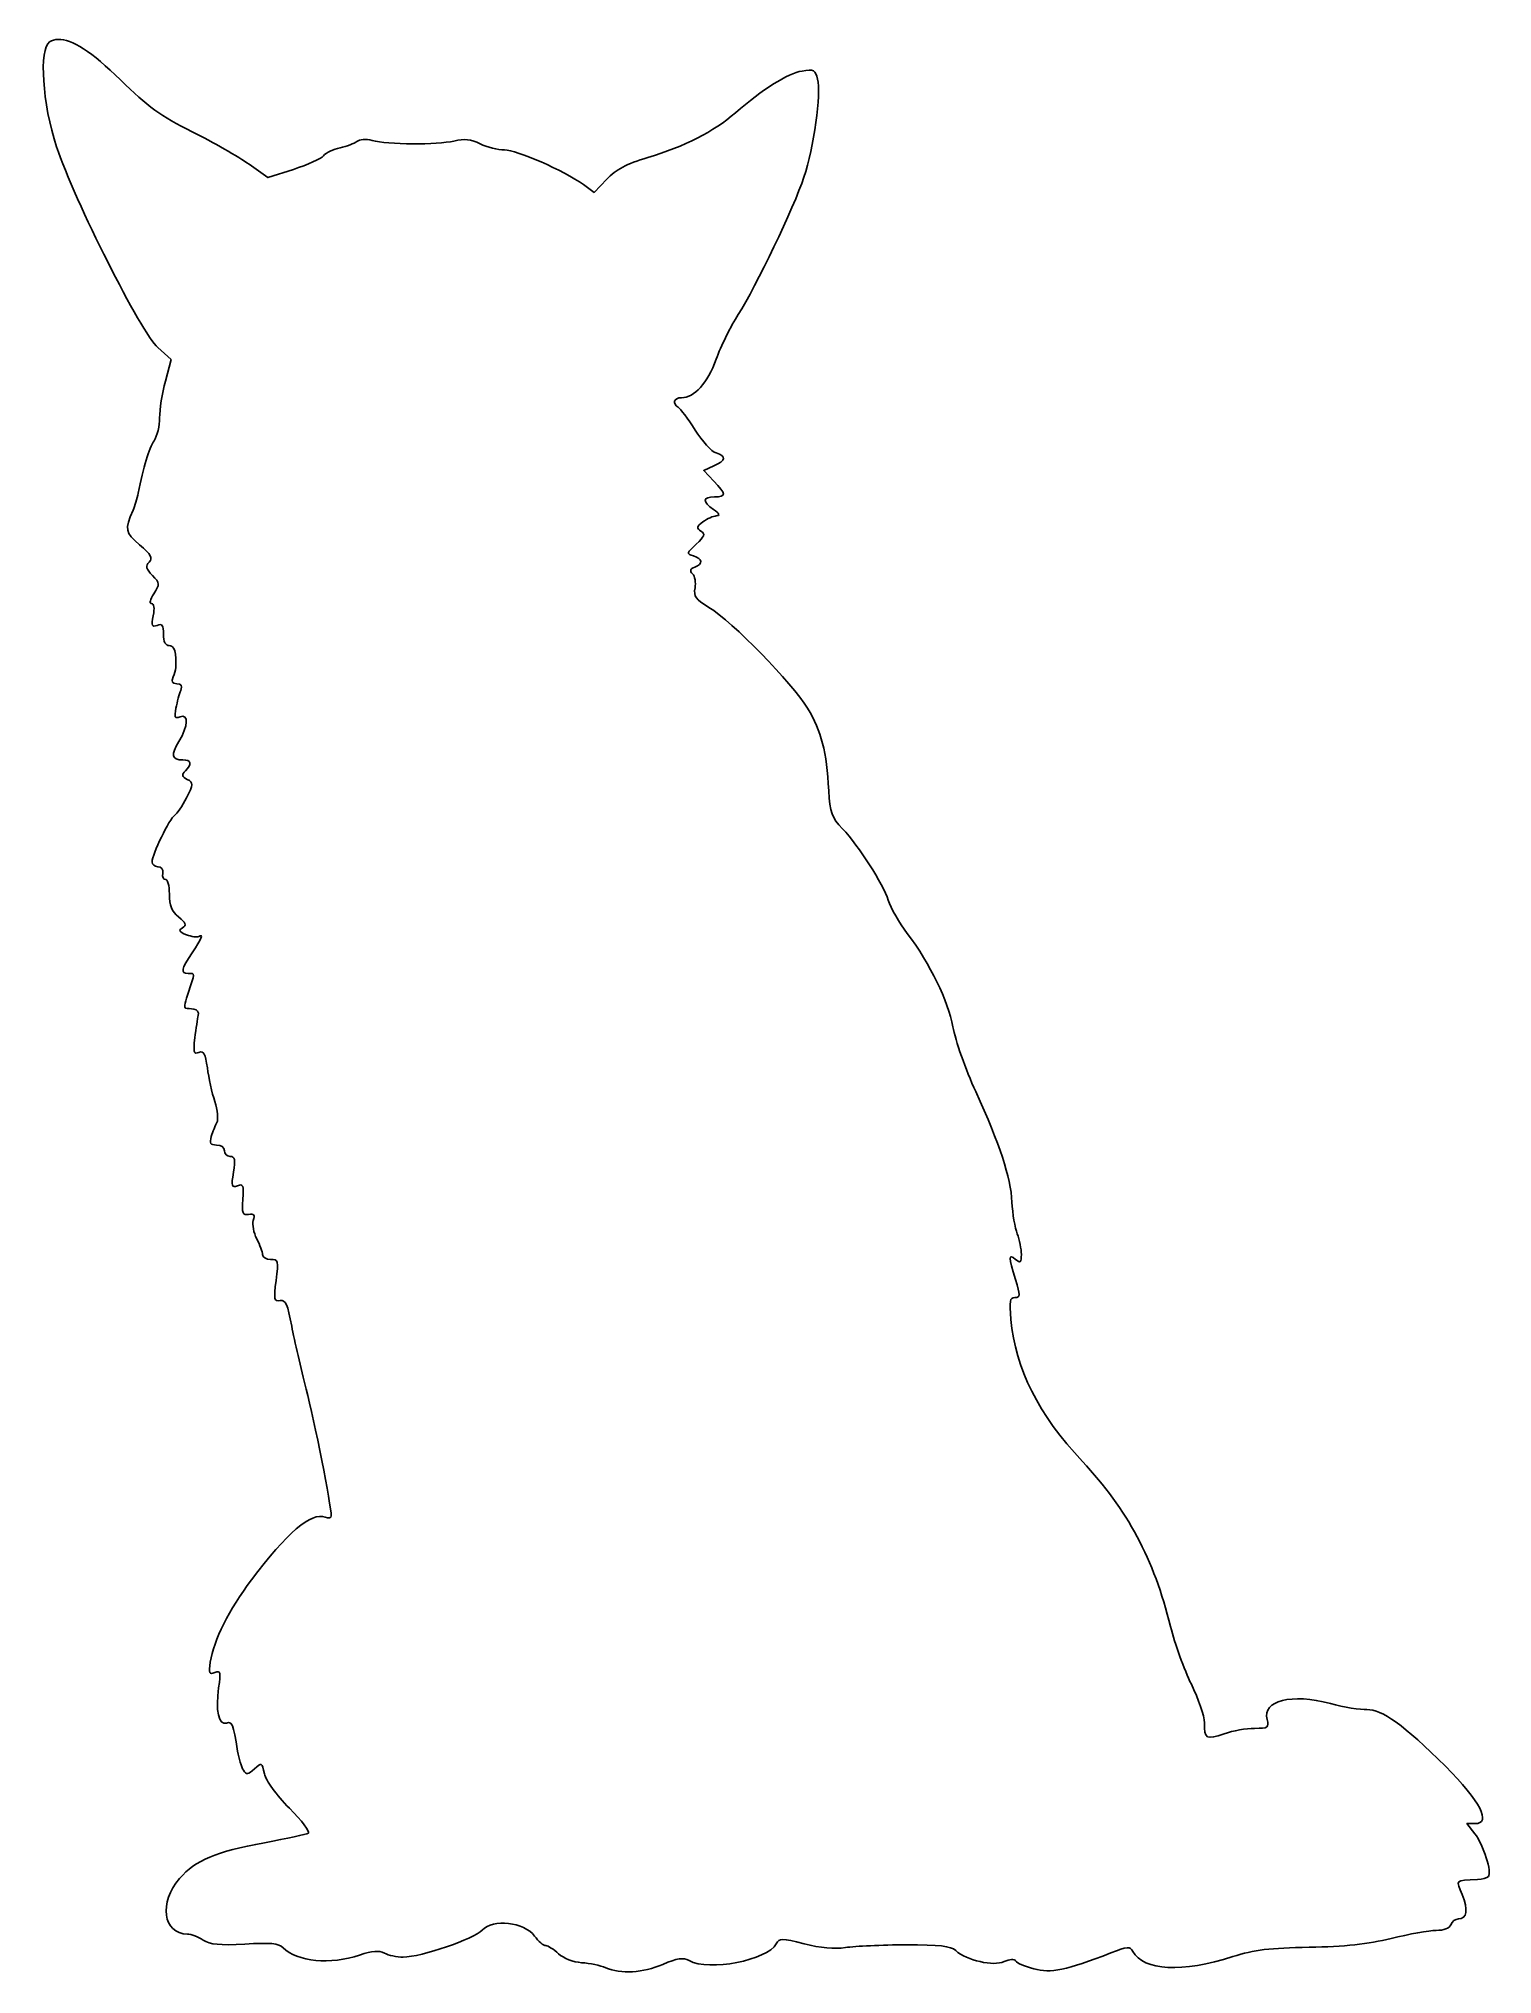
# Model space of a CAD drawing. Extents: x 34.4 to 86.6, y 45.1 to 114.7.
import ezdxf

# ---------------------------------------------------------------- set-up
doc = ezdxf.new("R2010")
doc.units = 0
doc.layers.get('0').update_dxf_attribs({"linetype": 'CONTINUOUS'})

msp = doc.modelspace()

# ---------------------------------------------------------------- linework, layer by layer
at = {"color": 7}
for points in [[(35.084853, 114.685851), (35.084853, 114.685851)], [(43.544905, 110.010993), (42.626029, 109.714992), (41.948585, 110.197855)], [(54.808989, 109.658768), (54.361952, 109.184722), (53.967834, 109.465291)], [(38.665548, 103.603668), (39.145656, 103.181988), (38.940605, 102.3943)], [(58.659228, 98.806993), (58.297078, 99.185126), (58.659228, 99.350491)], [(86.014938, 50.176577), (85.731062, 50.53707), (86.014938, 50.53707)]]:
    msp.add_lwpolyline(points, dxfattribs=at)
for points in [[(34.781685, 114.591042), (34.387948, 114.337019), (34.519331, 112.367162), (35.033037, 110.819627)], [(35.084853, 114.685851), (34.971849, 114.680517), (34.870943, 114.648626), (34.781685, 114.591042)], [(37.327747, 113.227335), (36.295894, 114.236856), (35.574546, 114.70898), (35.084853, 114.685851)], [(61.828714, 113.54759), (61.319314, 113.464924), (60.405812, 112.89146), (59.433133, 112.043326)], [(62.390404, 113.255448), (62.307213, 113.586912), (62.250645, 113.61606), (61.828714, 113.54759)], [(39.90027, 111.365882), (38.777331, 111.927313), (38.312321, 112.264071), (37.327747, 113.227335)], [(61.899269, 109.734285), (62.245773, 110.779811), (62.519368, 112.741614), (62.390404, 113.255448)], [(59.433133, 112.043326), (58.659807, 111.369018), (57.604302, 110.831071), (56.281836, 110.437634)], [(41.948585, 110.197855), (41.576106, 110.463443), (40.654165, 110.988963), (39.90027, 111.365882)], [(35.033037, 110.819627), (35.670817, 108.89832), (38.075289, 104.121921), (38.665548, 103.603668)], [(45.221703, 110.787104), (44.981896, 110.735858), (44.713559, 110.606837), (44.625285, 110.500473)], [(45.826937, 111.016963), (45.733676, 110.94186), (45.461507, 110.83835), (45.221703, 110.787104)], [(46.375396, 111.049483), (46.160476, 111.108417), (45.923158, 111.094455), (45.826937, 111.016963)], [(49.315576, 111.031294), (48.72178, 110.889497), (46.918657, 110.900532), (46.375396, 111.049483)], [(50.261464, 110.931523), (49.929756, 111.097001), (49.695501, 111.12202), (49.315576, 111.031294)], [(51.131281, 110.71159), (50.895721, 110.71159), (50.504059, 110.810497), (50.261464, 110.931523)], [(53.967834, 109.465291), (53.261556, 109.968205), (51.569947, 110.71159), (51.131281, 110.71159)], [(44.625285, 110.500473), (44.537012, 110.394112), (44.050577, 110.173855), (43.544905, 110.010993)], [(56.281836, 110.437634), (55.517102, 110.210123), (55.141808, 110.011659), (54.808989, 109.658768)], [(59.535658, 104.792639), (60.174841, 105.791844), (61.535496, 108.636635), (61.899269, 109.734285)], [(58.741908, 103.18695), (58.912229, 103.654075), (59.269616, 104.376748), (59.535658, 104.792639)], [(57.495612, 101.801744), (57.957689, 101.801744), (58.427146, 102.323688), (58.741908, 103.18695)], [(38.940605, 102.3943), (38.827809, 101.961261), (38.73555, 101.371332), (38.73555, 101.08296)], [(57.378755, 101.458339), (57.151815, 101.598597), (57.220922, 101.801744), (57.495612, 101.801744)], [(38.73555, 101.08296), (38.73555, 100.794589), (38.646532, 100.42201), (38.537665, 100.255036)], [(57.986193, 100.639784), (57.72846, 101.042687), (57.45502, 101.411205), (57.378755, 101.458339)], [(38.537665, 100.255036), (38.358202, 99.979782), (38.147506, 99.292461), (37.961646, 98.374841)], [(58.738603, 99.817369), (58.582568, 99.86689), (58.243927, 100.236881), (57.986193, 100.639784)], [(58.659228, 99.350491), (59.095098, 99.549088), (59.120495, 99.69616), (58.738603, 99.817369)], [(37.961646, 98.374841), (37.92347, 98.18637), (37.840965, 97.90881), (37.778092, 97.75803)], [(58.644897, 97.782284), (58.240755, 98.064199), (58.253737, 98.238138), (58.679072, 98.238138)], [(58.679072, 98.238138), (59.113087, 98.238138), (59.109613, 98.336896), (58.659228, 98.806993)], [(37.778092, 97.75803), (37.478394, 97.03934), (37.490798, 96.974313), (38.013459, 96.518346)], [(58.268966, 97.337451), (58.419376, 97.451116), (58.63489, 97.549389), (58.747973, 97.555733)], [(58.747973, 97.555733), (58.892592, 97.563861), (58.861827, 97.630962), (58.644897, 97.782284)], [(58.025329, 96.541497), (58.329604, 96.823488), (58.359506, 96.905668), (58.195103, 97.007274)], [(58.195103, 97.007274), (58.027178, 97.111055), (58.038918, 97.163608), (58.268966, 97.337451)], [(38.013459, 96.518346), (38.42779, 96.156887), (38.496305, 96.033178), (38.359622, 95.892716)], [(57.927765, 96.112652), (57.669738, 96.194547), (57.674812, 96.216648), (58.025329, 96.541497)], [(57.971312, 95.712469), (58.278914, 95.830506), (58.259607, 96.007329), (57.927765, 96.112652)], [(38.359622, 95.892716), (38.223345, 95.752674), (38.246428, 95.656792), (38.474275, 95.414262)], [(38.474275, 95.414262), (38.746523, 95.124468), (38.748267, 95.095489), (38.525537, 94.755561)], [(57.895242, 95.47214), (57.783199, 95.584182), (57.803486, 95.648069), (57.971312, 95.712469)], [(57.982335, 94.962816), (58.018214, 95.159141), (57.979163, 95.388227), (57.895242, 95.47214)], [(38.525537, 94.755561), (38.390861, 94.550018), (38.355964, 94.400026), (38.442305, 94.400026)], [(58.484493, 94.262773), (58.005066, 94.552335), (57.927209, 94.661188), (57.982335, 94.962816)], [(38.504591, 93.965669), (38.431247, 93.598941), (38.453145, 93.544723), (38.645152, 93.618403)], [(38.442305, 94.400026), (38.53697, 94.400026), (38.559616, 94.240787), (38.504591, 93.965669)], [(62.026602, 90.635226), (61.483093, 91.540093), (59.313304, 93.762189), (58.484493, 94.262773)], [(38.645152, 93.618403), (38.825432, 93.687581), (38.872253, 93.621375), (38.872253, 93.298699)], [(38.872253, 93.298699), (38.872253, 93.028378), (38.941268, 92.891901), (39.077855, 92.891901)], [(39.077855, 92.891901), (39.193301, 92.891901), (39.293388, 92.756936), (39.305507, 92.58377)], [(39.305507, 92.58377), (39.33694, 92.134797), (39.325031, 92.027863), (39.215658, 91.761358)], [(39.215658, 91.761358), (39.144493, 91.587921), (39.182494, 91.521029), (39.352361, 91.521029)], [(39.494576, 91.28125), (39.443536, 91.14932), (39.365309, 90.861811), (39.320941, 90.641842)], [(39.352361, 91.521029), (39.520083, 91.521029), (39.560827, 91.452497), (39.494576, 91.28125)], [(39.320941, 90.641842), (39.253747, 90.308709), (39.278207, 90.256089), (39.467564, 90.32875)], [(62.790036, 87.674097), (62.710187, 89.09836), (62.529943, 89.797238), (62.026602, 90.635226)], [(39.467564, 90.32875), (39.786137, 90.450997), (39.765901, 89.999885), (39.427878, 89.444048)], [(39.427878, 89.444048), (39.131418, 88.956557), (39.168426, 88.779835), (39.566232, 88.779835)], [(39.660491, 88.387922), (39.523258, 88.249339), (39.53714, 88.187406), (39.72884, 88.079241)], [(39.566232, 88.779835), (39.872358, 88.779835), (39.906617, 88.636464), (39.660491, 88.387922)], [(39.72884, 88.079241), (39.954702, 87.951798), (39.95267, 87.914762), (39.696319, 87.412271)], [(39.696319, 87.412271), (39.546911, 87.119409), (39.355545, 86.837035), (39.271332, 86.784987)], [(63.283925, 86.303776), (62.89417, 86.717432), (62.834416, 86.882396), (62.790036, 87.674097)], [(39.271332, 86.784987), (39.096084, 86.676679), (38.464716, 85.371138), (38.462701, 85.113151)], [(64.930404, 83.732909), (64.727046, 84.349872), (63.883263, 85.667672), (63.283925, 86.303776)], [(38.462701, 85.113151), (38.461854, 85.018914), (38.556325, 84.941723), (38.672714, 84.941723)], [(38.672714, 84.941723), (38.798215, 84.941723), (38.868025, 84.844207), (38.844141, 84.701944)], [(38.844141, 84.701944), (38.821987, 84.570014), (38.866798, 84.473288), (38.943909, 84.48642)], [(38.943909, 84.48642), (39.021012, 84.499543), (39.08447, 84.261147), (39.08447, 83.957253)], [(39.08447, 83.957253), (39.08447, 83.537885), (39.164689, 83.340135), (39.416855, 83.135941)], [(65.610051, 82.543385), (65.327674, 82.920332), (65.021807, 83.4556), (64.930404, 83.732909)], [(39.416855, 83.135941), (39.68693, 82.917247), (39.712056, 82.844191), (39.553555, 82.746232)], [(39.553555, 82.746232), (39.399873, 82.651253), (39.431039, 82.598528), (39.698524, 82.497634)], [(39.698524, 82.497634), (39.885183, 82.427228), (40.083506, 82.397092), (40.140049, 82.430386)], [(40.140049, 82.430386), (40.322873, 82.538034), (40.250316, 82.360818), (39.90027, 81.844995)], [(67.252675, 79.18483), (67.078598, 80.136145), (66.449598, 81.422672), (65.610051, 82.543385)], [(39.90027, 81.844995), (39.505142, 81.262742), (39.476166, 81.103611), (39.763567, 81.103611)], [(39.763567, 81.103611), (40.014246, 81.103611), (40.014006, 81.128712), (39.769632, 80.436091)], [(39.769632, 80.436091), (39.65989, 80.125054), (39.613357, 79.863247), (39.666553, 79.854558)], [(39.666553, 79.854558), (39.719752, 79.845865), (39.856088, 79.830546), (39.969172, 79.820381)], [(39.969172, 79.820381), (40.082256, 79.810221), (40.151863, 79.70912), (40.124064, 79.596036)], [(40.124064, 79.596036), (40.096262, 79.48295), (40.041082, 79.118519), (40.001142, 78.785751)], [(40.001142, 78.785751), (39.9394, 78.271347), (39.961329, 78.192969), (40.147215, 78.2643)], [(68.075088, 76.854843), (67.712689, 77.646431), (67.342343, 78.694799), (67.252675, 79.18483)], [(40.147215, 78.2643), (40.322, 78.331373), (40.382656, 78.219086), (40.451484, 77.704267)], [(40.451484, 77.704267), (40.498835, 77.350081), (40.618551, 76.808846), (40.717171, 76.500965)], [(69.376507, 72.879481), (69.326179, 73.793881), (68.949547, 74.944757), (68.075088, 76.854843)], [(40.717171, 76.500965), (40.815785, 76.193083), (40.849561, 75.85366), (40.792135, 75.746901)], [(40.593145, 75.244192), (40.516418, 74.993384), (40.551763, 74.935512), (40.782215, 74.935512)], [(40.792135, 75.746901), (40.734705, 75.640142), (40.64504, 75.413816), (40.593145, 75.244192)], [(40.782215, 74.935512), (40.942726, 74.935512), (41.065537, 74.846369), (41.065537, 74.72991)], [(41.065537, 74.72991), (41.065537, 74.616826), (41.15882, 74.524306), (41.272796, 74.524306)], [(41.272796, 74.524306), (41.439169, 74.524306), (41.461865, 74.411736), (41.388549, 73.953246)], [(41.388549, 73.953246), (41.30804, 73.449775), (41.325521, 73.392769), (41.533521, 73.472588)], [(41.533521, 73.472588), (41.737537, 73.550873), (41.76345, 73.485053), (41.725895, 72.982006)], [(41.725895, 72.982006), (41.688487, 72.480881), (41.717276, 72.405847), (41.934254, 72.442917)], [(41.934254, 72.442917), (42.127178, 72.47588), (42.166647, 72.424874), (42.102924, 72.224084)], [(69.565574, 71.740118), (69.484237, 71.952347), (69.399328, 72.464837), (69.376507, 72.879481)], [(42.102924, 72.224084), (42.057165, 72.079906), (42.112887, 71.782474), (42.22695, 71.56373)], [(69.713297, 71.003693), (69.713297, 71.196491), (69.646913, 71.52789), (69.565574, 71.740118)], [(42.22695, 71.56373), (42.341024, 71.344988), (42.434899, 71.089111), (42.435309, 70.994874)], [(42.435309, 70.994874), (42.435873, 70.900637), (42.566884, 70.823447), (42.72635, 70.823447)], [(69.503284, 70.10411), (69.253224, 70.928188), (69.253309, 71.034563), (69.507695, 70.823447)], [(69.507695, 70.823447), (69.681344, 70.679335), (69.713297, 70.707642), (69.713297, 71.003693)], [(42.72635, 70.823447), (42.998218, 70.823447), (43.010249, 70.776013), (42.920928, 70.061116)], [(42.920928, 70.061116), (42.83598, 69.38122), (42.851914, 69.303623), (43.065898, 69.34178)], [(69.482341, 69.452575), (69.678863, 69.452575), (69.681327, 69.517398), (69.503284, 70.10411)], [(43.065898, 69.34178), (43.262714, 69.376871), (43.337858, 69.21156), (43.484823, 68.424558)], [(69.336268, 68.662683), (69.276307, 69.323921), (69.299867, 69.452575), (69.482341, 69.452575)], [(43.484823, 68.424558), (43.583369, 67.89683), (43.816928, 66.87912), (44.004066, 66.162922)], [(71.907135, 63.558979), (70.331149, 65.246747), (69.495599, 66.905533), (69.336268, 68.662683)], [(44.004066, 66.162922), (44.29948, 65.032362), (44.90365, 61.968896), (44.90365, 61.601062)], [(75.078277, 57.621842), (74.471485, 60.063428), (73.535977, 61.814603), (71.907135, 63.558979)], [(44.689228, 61.555864), (44.19188, 61.746714), (43.298062, 60.987339), (42.035126, 59.301394)], [(44.90365, 61.601062), (44.90365, 61.530792), (44.80709, 61.510638), (44.689228, 61.555864)], [(42.035126, 59.301394), (41.227697, 58.223525), (40.685395, 57.137986), (40.556214, 56.341919)], [(75.825175, 55.548169), (75.567687, 56.071372), (75.231628, 57.004794), (75.078277, 57.621842)], [(40.556214, 56.341919), (40.491608, 55.943782), (40.514468, 55.890281), (40.716067, 55.967644)], [(40.716067, 55.967644), (40.925123, 56.047863), (40.940578, 55.987086), (40.856075, 55.423593)], [(40.856075, 55.423593), (40.736842, 54.628494), (40.866215, 54.047317), (41.13885, 54.151939)], [(76.293156, 54.16627), (76.293156, 54.403244), (76.082663, 55.024968), (75.825175, 55.548169)], [(80.824697, 54.853637), (79.423483, 55.228764), (78.377181, 54.966083), (78.54873, 54.282577)], [(78.54873, 54.282577), (78.622152, 53.990042), (78.585111, 53.963976), (78.095077, 53.963976)], [(82.138243, 54.636458), (81.901377, 54.62579), (81.310147, 54.723676), (80.824697, 54.853637)], [(84.956605, 52.598616), (83.470104, 54.080201), (82.668121, 54.660346), (82.138243, 54.636458)], [(41.13885, 54.151939), (41.340543, 54.229336), (41.376631, 54.137523), (41.539583, 53.141011)], [(77.008081, 53.768845), (76.366489, 53.542478), (76.293156, 53.583143), (76.293156, 54.16627)], [(78.095077, 53.963976), (77.80156, 53.963976), (77.312303, 53.876183), (77.008081, 53.768845)], [(41.539583, 53.141011), (41.582729, 52.877147), (41.674957, 52.57145), (41.744635, 52.461363)], [(41.744635, 52.461363), (41.853519, 52.289332), (41.9093, 52.295258), (42.140959, 52.50491)], [(42.140959, 52.50491), (42.402715, 52.741793), (42.413067, 52.737072), (42.502557, 52.329622)], [(42.502557, 52.329622), (42.556958, 52.081935), (42.925043, 51.574483), (43.401036, 51.091042)], [(86.014938, 50.53707), (86.632034, 50.53707), (86.220289, 51.339107), (84.956605, 52.598616)], [(43.401036, 51.091042), (43.844492, 50.640646), (44.151708, 50.237509), (44.083441, 50.195316)], [(44.083441, 50.195316), (44.015175, 50.153124), (43.305405, 49.998703), (42.506415, 49.851908)], [(86.502215, 48.638686), (86.643741, 48.779543), (86.326667, 49.780277), (86.014938, 50.176577)], [(42.506415, 49.851908), (40.739811, 49.527339), (40.038477, 49.232258), (39.454887, 48.567577)], [(39.454887, 48.567577), (38.695986, 47.703226), (38.852224, 46.581822), (39.733801, 46.566116)], [(85.560738, 47.985494), (85.33432, 48.527391), (85.292531, 48.485222), (86.116363, 48.532299)], [(86.116363, 48.532299), (86.279474, 48.541613), (86.453049, 48.589754), (86.502215, 48.638686)], [(85.427343, 47.110165), (85.734813, 47.110165), (85.785906, 47.446588), (85.560738, 47.985494)], [(47.491605, 45.739293), (48.138354, 45.739293), (50.039964, 46.391362), (50.330365, 46.712739)], [(50.330365, 46.712739), (50.706048, 47.128498), (51.84887, 46.996624), (52.213868, 46.495561)], [(83.009715, 46.40957), (83.650526, 46.567654), (84.377392, 46.69786), (84.624774, 46.698408)], [(84.624774, 46.698408), (84.89744, 46.698972), (85.105009, 46.779922), (85.15284, 46.904563)], [(85.15284, 46.904563), (85.196234, 47.017646), (85.31996, 47.110165), (85.427343, 47.110165)], [(39.733801, 46.566116), (39.868385, 46.563576), (40.123547, 46.467054), (40.300453, 46.351142)], [(40.300453, 46.351142), (40.5509, 46.187041), (40.882313, 46.155664), (41.798105, 46.209481)], [(41.798105, 46.209481), (42.717122, 46.263481), (43.017807, 46.234421), (43.174488, 46.077739)], [(43.174488, 46.077739), (43.681388, 45.57084), (44.874967, 45.456269), (45.926155, 45.813156)], [(45.926155, 45.813156), (46.378614, 45.966769), (46.619349, 45.985179), (46.813061, 45.881507)], [(52.213868, 46.495561), (52.352129, 46.305764), (52.533166, 46.150499), (52.616255, 46.150499)], [(52.616255, 46.150499), (52.699344, 46.150499), (52.905787, 46.021086), (53.074313, 45.862765)], [(57.766811, 45.613616), (58.499601, 45.22144), (60.569698, 45.619131), (60.903776, 46.216093)], [(60.903776, 46.216093), (61.022936, 46.429024), (61.090581, 46.428914), (61.905885, 46.217747)], [(61.905885, 46.217747), (62.482809, 46.068251), (62.990623, 46.022875), (63.396924, 46.083801)], [(63.396924, 46.083801), (63.735706, 46.134607), (64.711806, 46.177838), (65.565954, 46.180265)], [(65.565954, 46.180265), (66.768421, 46.18368), (67.171991, 46.137661), (67.354097, 45.975764)], [(67.354097, 45.975764), (67.756642, 45.617889), (68.705928, 45.399384), (69.092631, 45.575581)], [(72.92909, 45.88812), (73.524556, 46.118707), (73.62354, 46.125841), (73.724493, 45.945448)], [(73.724493, 45.945448), (74.116319, 45.245294), (75.492568, 45.173513), (77.321173, 45.757482)], [(77.321173, 45.757482), (78.079544, 45.999668), (78.653959, 46.070012), (80.062366, 46.093174)], [(80.062366, 46.093174), (81.326516, 46.113974), (82.183156, 46.205662), (83.009715, 46.40957)], [(46.813061, 45.881507), (46.959269, 45.803258), (47.264374, 45.739293), (47.491605, 45.739293)], [(53.074313, 45.862765), (53.251882, 45.695949), (53.601391, 45.559545), (53.905548, 45.53865)], [(53.905548, 45.53865), (54.194216, 45.518809), (54.584134, 45.436576), (54.772608, 45.355645)], [(54.772608, 45.355645), (55.317952, 45.121477), (56.107734, 45.16821), (56.825334, 45.476914)], [(56.825334, 45.476914), (57.342882, 45.699556), (57.550425, 45.729423), (57.766811, 45.613616)], [(69.092631, 45.575581), (69.296517, 45.668478), (69.460926, 45.678403), (69.508799, 45.600936)], [(69.508799, 45.600936), (69.552368, 45.53044), (69.847519, 45.402528), (70.164743, 45.31651)], [(70.164743, 45.31651), (70.773451, 45.151449), (71.316466, 45.263644), (72.92909, 45.88812)]]:
    msp.add_open_spline(points, degree=3, dxfattribs=at)

doc.saveas('drawing.dxf')
